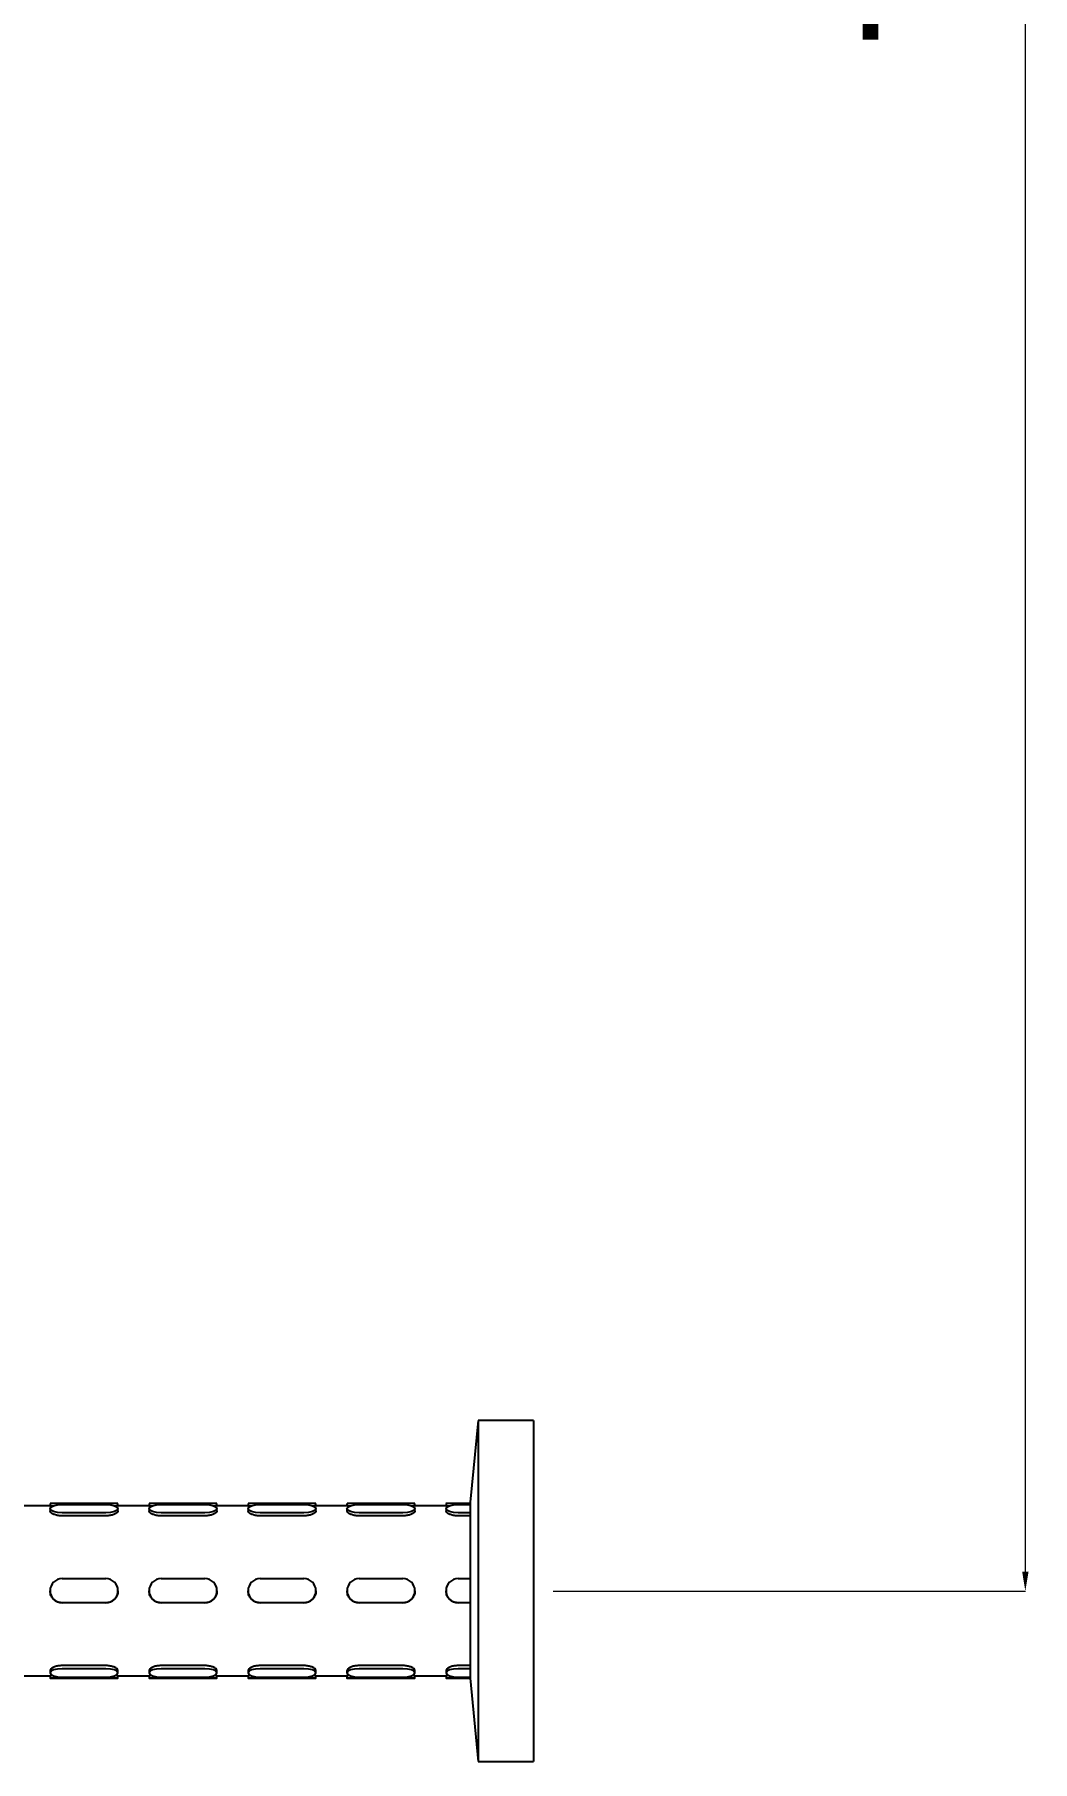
# Model space of a CAD drawing. Extents: x 0 to 3125, y 0 to 2290.
# Drawn here: x 1168.5 to 1373.6, y 1364 to 1718.6 of the extents above; entities that cross this region are included whole.
import ezdxf

# ---------------------------------------------------------------- set-up
doc = ezdxf.new("R2010")
doc.units = 0
doc.header["$LTSCALE"] = 10
doc.header["$MEASUREMENT"] = 0
doc.header["$PDMODE"] = 3
doc.header["$PDSIZE"] = -10
doc.layers.get('0').update_dxf_attribs({"linetype": 'CONTINUOUS'})
doc.layers.get('DEFPOINTS').update_dxf_attribs({"linetype": 'CONTINUOUS'})
doc.styles.add('Daelim Dimension', font='')
doc.styles.get('Daelim Dimension').set_extended_font_data('나눔고딕')
doc.dimstyles.new('DEFAULT', dxfattribs={"dimscale": 2, "dimtxt": 2, "dimasz": 2, "dimexe": 0, "dimexo": 2, "dimgap": 1, "dimtad": 1, "dimdec": 0, "dimzin": 9, "dimdsep": 46, "dimtxsty": 'Daelim Dimension', "dimcen": 0.5, "dimclrd": 5, "dimclre": 5, "dimclrt": 256, "dimadec": 1, "dimazin": 0, "dimtfac": 1, "dimtdec": 0, "dimtix": 1, "dimtmove": 0, "dimatfit": 3, "dimfxl": 1, "dimtolj": 1, "dimtzin": 1, "dimlwd": 9, "dimlwe": 9, "dimarcsym": 0})

# ---------------------------------------------------------------- blocks, each defined once
blk = doc.blocks.new('*D7')
at = {"color": 5, "lineweight": 9, "transparency": 16777216}
for p, q in [((1272.49, 2098.96), (1372.11, 2098.96)), ((1372.11, 1402.96), (1372.11, 2094.96)), ((1275.06, 1398.96), (1372.11, 1398.96))]:
    blk.add_line(p, q, dxfattribs=at)
at = {"color": 5, "transparency": 16777216}
for points in [[(1371.45, 2094.96), (1372.78, 2094.96), (1372.11, 2098.96)], [(1371.45, 1402.96), (1372.78, 1402.96), (1372.11, 1398.96)]]:
    blk.add_solid(points, dxfattribs=at)
at = {"layer": 'DEFPOINTS', "color": 0, "transparency": 16777216}
for p in [(1268.49, 2098.96), (1372.11, 2098.96), (1271.06, 1398.96)]:
    blk.add_point(p, dxfattribs=at)
at = {"color": 7, "transparency": 16777216, "insert": (1353.89, 1748.96), "char_height": 30, "attachment_point": 5, "rotation": 90, "style": 'Daelim Dimension'}
blk.add_mtext('\\A1;700', dxfattribs=at)

msp = doc.modelspace()

# ---------------------------------------------------------------- linework, layer by layer
at = {"color": 7, "linetype": 'Continuous', "lineweight": 25}
for p, q in [((1259.68, 1433.96), (1258.06, 1417.21)), ((1271.06, 1433.96), (1259.68, 1433.96)), ((1259.68, 1433.96), (1259.68, 1363.96)), ((1271.06, 1433.96), (1271.06, 1363.96)), ((1171.75, 1416.46), (1165.3, 1416.46)), ((1171.71, 1416.96), (1171.71, 1416.46)), ((1171.71, 1415.88), (1171.71, 1415.41)), ((1183.18, 1416.96), (1174.21, 1416.96)), ((1174.21, 1416.73), (1183.18, 1416.73)), ((1183.18, 1415.03), (1174.21, 1415.03)), ((1192.09, 1416.46), (1185.64, 1416.46)), ((1185.67, 1416.46), (1185.67, 1416.96)), ((1185.67, 1415.41), (1185.67, 1415.88)), ((1192.05, 1416.96), (1192.05, 1416.46)), ((1192.05, 1415.88), (1192.05, 1415.41)), ((1203.52, 1416.96), (1194.55, 1416.96)), ((1194.55, 1416.73), (1203.52, 1416.73)), ((1203.52, 1415.03), (1194.55, 1415.03)), ((1212.43, 1416.46), (1205.98, 1416.46)), ((1206.01, 1416.46), (1206.01, 1416.96)), ((1206.01, 1415.41), (1206.01, 1415.88)), ((1212.39, 1416.96), (1212.39, 1416.46)), ((1212.39, 1415.88), (1212.39, 1415.41)), ((1223.86, 1416.96), (1214.89, 1416.96)), ((1214.89, 1416.73), (1223.86, 1416.73)), ((1223.86, 1415.03), (1214.89, 1415.03)), ((1232.77, 1416.46), (1226.32, 1416.46)), ((1226.35, 1416.46), (1226.35, 1416.96)), ((1226.35, 1415.41), (1226.35, 1415.88)), ((1232.73, 1416.96), (1232.73, 1416.46)), ((1232.73, 1415.88), (1232.73, 1415.41)), ((1244.2, 1416.96), (1235.23, 1416.96)), ((1235.23, 1416.73), (1244.2, 1416.73)), ((1244.2, 1415.03), (1235.23, 1415.03)), ((1253.11, 1416.46), (1246.66, 1416.46)), ((1246.69, 1416.46), (1246.69, 1416.96)), ((1246.69, 1415.41), (1246.69, 1415.88)), ((1253.08, 1416.96), (1253.08, 1416.46)), ((1253.08, 1415.88), (1253.08, 1415.41)), ((1258.06, 1416.96), (1255.57, 1416.96)), ((1255.57, 1416.73), (1258.06, 1416.73)), ((1258.06, 1415.03), (1255.57, 1415.03)), ((1258.06, 1417.21), (1258.06, 1403.41)), ((1183.18, 1414.39), (1174.21, 1414.39)), ((1203.52, 1414.39), (1194.55, 1414.39)), ((1223.86, 1414.39), (1214.89, 1414.39)), ((1244.2, 1414.39), (1235.23, 1414.39)), ((1258.06, 1414.39), (1255.57, 1414.39)), ((1174.21, 1401.52), (1183.18, 1401.52)), ((1194.55, 1401.52), (1203.52, 1401.52)), ((1214.89, 1401.52), (1223.86, 1401.52)), ((1235.23, 1401.52), (1244.2, 1401.52)), ((1255.57, 1401.52), (1258.06, 1401.52)), ((1258.06, 1403.41), (1258.06, 1380.82)), ((1171.71, 1399.02), (1171.71, 1399.02)), ((1185.67, 1399.02), (1185.67, 1399.02)), ((1192.05, 1399.02), (1192.05, 1399.02)), ((1206.01, 1399.02), (1206.01, 1399.02)), ((1212.39, 1399.02), (1212.39, 1399.02)), ((1226.35, 1399.02), (1226.35, 1399.02)), ((1232.73, 1399.02), (1232.73, 1399.02)), ((1246.69, 1399.02), (1246.69, 1399.02)), ((1253.08, 1399.02), (1253.08, 1399.02)), ((1183.18, 1396.53), (1174.21, 1396.53)), ((1183.18, 1396.53), (1174.21, 1396.53)), ((1203.52, 1396.53), (1194.55, 1396.53)), ((1203.52, 1396.53), (1194.55, 1396.53)), ((1223.86, 1396.53), (1214.89, 1396.53)), ((1223.86, 1396.53), (1214.89, 1396.53)), ((1244.2, 1396.53), (1235.23, 1396.53)), ((1244.2, 1396.53), (1235.23, 1396.53)), ((1258.06, 1396.53), (1255.57, 1396.53)), ((1258.06, 1396.53), (1255.57, 1396.53)), ((1183.18, 1383.64), (1174.21, 1383.64)), ((1203.52, 1383.64), (1194.55, 1383.64)), ((1223.86, 1383.64), (1214.89, 1383.64)), ((1244.2, 1383.64), (1235.23, 1383.64)), ((1258.06, 1383.64), (1255.57, 1383.64)), ((1165.3, 1381.56), (1171.75, 1381.56)), ((1171.71, 1382.62), (1171.71, 1382.15)), ((1171.71, 1381.57), (1171.71, 1381.07)), ((1183.18, 1383.01), (1174.21, 1383.01)), ((1174.21, 1381.3), (1183.18, 1381.3)), ((1183.18, 1381.07), (1174.21, 1381.07)), ((1174.21, 1381.06), (1183.18, 1381.06)), ((1185.64, 1381.56), (1192.09, 1381.56)), ((1185.67, 1382.15), (1185.67, 1382.62)), ((1185.67, 1381.07), (1185.67, 1381.57)), ((1192.05, 1382.62), (1192.05, 1382.15)), ((1192.05, 1381.57), (1192.05, 1381.07)), ((1203.52, 1383.01), (1194.55, 1383.01)), ((1194.55, 1381.3), (1203.52, 1381.3)), ((1203.52, 1381.07), (1194.55, 1381.07)), ((1194.55, 1381.06), (1203.52, 1381.06)), ((1205.98, 1381.56), (1212.43, 1381.56)), ((1206.01, 1382.15), (1206.01, 1382.62)), ((1206.01, 1381.07), (1206.01, 1381.57)), ((1212.39, 1382.62), (1212.39, 1382.15)), ((1212.39, 1381.57), (1212.39, 1381.07)), ((1223.86, 1383.01), (1214.89, 1383.01)), ((1214.89, 1381.3), (1223.86, 1381.3)), ((1223.86, 1381.07), (1214.89, 1381.07)), ((1214.89, 1381.06), (1223.86, 1381.06)), ((1226.32, 1381.56), (1232.77, 1381.56)), ((1226.35, 1382.15), (1226.35, 1382.62)), ((1226.35, 1381.07), (1226.35, 1381.57)), ((1232.73, 1382.62), (1232.73, 1382.15)), ((1232.73, 1381.57), (1232.73, 1381.07)), ((1244.2, 1383.01), (1235.23, 1383.01)), ((1235.23, 1381.3), (1244.2, 1381.3)), ((1244.2, 1381.07), (1235.23, 1381.07)), ((1235.23, 1381.06), (1244.2, 1381.06)), ((1246.66, 1381.56), (1253.11, 1381.56)), ((1246.69, 1382.15), (1246.69, 1382.62)), ((1246.69, 1381.07), (1246.69, 1381.57)), ((1253.08, 1382.62), (1253.08, 1382.15)), ((1253.08, 1381.57), (1253.08, 1381.07)), ((1258.06, 1383.01), (1255.57, 1383.01)), ((1255.57, 1381.3), (1258.06, 1381.3)), ((1258.06, 1381.07), (1255.57, 1381.07)), ((1255.57, 1381.06), (1258.06, 1381.06)), ((1258.03, 1381.06), (1259.68, 1363.96)), ((1259.68, 1363.96), (1271.06, 1363.96))]:
    msp.add_line(p, q, dxfattribs=at)
at = {"color": 7, "linetype": 'Continuous', "lineweight": 25, "flags": 128}
for points in [[(1174.21, 1415.03), (1173.25, 1415.09), (1172.44, 1415.28), (1171.9, 1415.55), (1171.71, 1415.88), (1171.9, 1416.21), (1172.44, 1416.48), (1173.25, 1416.67), (1174.21, 1416.73)], [(1183.18, 1416.73), (1184.13, 1416.67), (1184.94, 1416.48), (1185.48, 1416.21), (1185.67, 1415.88), (1185.48, 1415.55), (1184.94, 1415.28), (1184.13, 1415.09), (1183.18, 1415.03)], [(1194.55, 1415.03), (1193.59, 1415.09), (1192.78, 1415.28), (1192.24, 1415.55), (1192.05, 1415.88), (1192.24, 1416.21), (1192.78, 1416.48), (1193.59, 1416.67), (1194.55, 1416.73)], [(1203.52, 1416.73), (1204.47, 1416.67), (1205.28, 1416.48), (1205.82, 1416.21), (1206.01, 1415.88), (1205.82, 1415.55), (1205.28, 1415.28), (1204.47, 1415.09), (1203.52, 1415.03)], [(1214.89, 1415.03), (1213.93, 1415.09), (1213.12, 1415.28), (1212.58, 1415.55), (1212.39, 1415.88), (1212.58, 1416.21), (1213.12, 1416.48), (1213.93, 1416.67), (1214.89, 1416.73)], [(1223.86, 1416.73), (1224.81, 1416.67), (1225.62, 1416.48), (1226.16, 1416.21), (1226.35, 1415.88), (1226.16, 1415.55), (1225.62, 1415.28), (1224.81, 1415.09), (1223.86, 1415.03)], [(1235.23, 1415.03), (1234.27, 1415.09), (1233.47, 1415.28), (1232.92, 1415.55), (1232.73, 1415.88), (1232.92, 1416.21), (1233.47, 1416.48), (1234.27, 1416.67), (1235.23, 1416.73)], [(1244.2, 1416.73), (1245.16, 1416.67), (1245.96, 1416.48), (1246.5, 1416.21), (1246.69, 1415.88), (1246.5, 1415.55), (1245.96, 1415.28), (1245.16, 1415.09), (1244.2, 1415.03)], [(1255.57, 1415.03), (1254.61, 1415.09), (1253.81, 1415.28), (1253.26, 1415.55), (1253.08, 1415.88), (1253.26, 1416.21), (1253.81, 1416.48), (1254.61, 1416.67), (1255.57, 1416.73)], [(1174.21, 1383.01), (1173.25, 1382.94), (1172.44, 1382.75), (1171.9, 1382.48), (1171.71, 1382.15), (1171.9, 1381.82), (1172.44, 1381.55), (1173.25, 1381.36), (1174.21, 1381.3)], [(1174.21, 1381.07), (1173.25, 1381.07), (1172.44, 1381.07), (1171.9, 1381.07), (1171.71, 1381.07), (1171.9, 1381.06), (1172.44, 1381.06), (1173.25, 1381.06), (1174.21, 1381.06)], [(1183.18, 1381.3), (1184.13, 1381.36), (1184.94, 1381.55), (1185.48, 1381.82), (1185.67, 1382.15), (1185.48, 1382.48), (1184.94, 1382.75), (1184.13, 1382.94), (1183.18, 1383.01)], [(1183.18, 1381.06), (1184.13, 1381.06), (1184.94, 1381.06), (1185.48, 1381.06), (1185.67, 1381.07), (1185.48, 1381.07), (1184.94, 1381.07), (1184.13, 1381.07), (1183.18, 1381.07)], [(1194.55, 1383.01), (1193.59, 1382.94), (1192.78, 1382.75), (1192.24, 1382.48), (1192.05, 1382.15), (1192.24, 1381.82), (1192.78, 1381.55), (1193.59, 1381.36), (1194.55, 1381.3)], [(1194.55, 1381.07), (1193.59, 1381.07), (1192.78, 1381.07), (1192.24, 1381.07), (1192.05, 1381.07), (1192.24, 1381.06), (1192.78, 1381.06), (1193.59, 1381.06), (1194.55, 1381.06)], [(1203.52, 1381.3), (1204.47, 1381.36), (1205.28, 1381.55), (1205.82, 1381.82), (1206.01, 1382.15), (1205.82, 1382.48), (1205.28, 1382.75), (1204.47, 1382.94), (1203.52, 1383.01)], [(1203.52, 1381.06), (1204.47, 1381.06), (1205.28, 1381.06), (1205.82, 1381.06), (1206.01, 1381.07), (1205.82, 1381.07), (1205.28, 1381.07), (1204.47, 1381.07), (1203.52, 1381.07)], [(1214.89, 1383.01), (1213.93, 1382.94), (1213.12, 1382.75), (1212.58, 1382.48), (1212.39, 1382.15), (1212.58, 1381.82), (1213.12, 1381.55), (1213.93, 1381.36), (1214.89, 1381.3)], [(1214.89, 1381.07), (1213.93, 1381.07), (1213.12, 1381.07), (1212.58, 1381.07), (1212.39, 1381.07), (1212.58, 1381.06), (1213.12, 1381.06), (1213.93, 1381.06), (1214.89, 1381.06)], [(1223.86, 1381.3), (1224.81, 1381.36), (1225.62, 1381.55), (1226.16, 1381.82), (1226.35, 1382.15), (1226.16, 1382.48), (1225.62, 1382.75), (1224.81, 1382.94), (1223.86, 1383.01)], [(1223.86, 1381.06), (1224.81, 1381.06), (1225.62, 1381.06), (1226.16, 1381.06), (1226.35, 1381.07), (1226.16, 1381.07), (1225.62, 1381.07), (1224.81, 1381.07), (1223.86, 1381.07)], [(1235.23, 1383.01), (1234.27, 1382.94), (1233.47, 1382.75), (1232.92, 1382.48), (1232.73, 1382.15), (1232.92, 1381.82), (1233.47, 1381.55), (1234.27, 1381.36), (1235.23, 1381.3)], [(1235.23, 1381.07), (1234.27, 1381.07), (1233.47, 1381.07), (1232.92, 1381.07), (1232.73, 1381.07), (1232.92, 1381.06), (1233.47, 1381.06), (1234.27, 1381.06), (1235.23, 1381.06)], [(1244.2, 1381.3), (1245.16, 1381.36), (1245.96, 1381.55), (1246.5, 1381.82), (1246.69, 1382.15), (1246.5, 1382.48), (1245.96, 1382.75), (1245.16, 1382.94), (1244.2, 1383.01)], [(1244.2, 1381.06), (1245.16, 1381.06), (1245.96, 1381.06), (1246.5, 1381.06), (1246.69, 1381.07), (1246.5, 1381.07), (1245.96, 1381.07), (1245.16, 1381.07), (1244.2, 1381.07)], [(1255.57, 1383.01), (1254.61, 1382.94), (1253.81, 1382.75), (1253.26, 1382.48), (1253.08, 1382.15), (1253.26, 1381.82), (1253.81, 1381.55), (1254.61, 1381.36), (1255.57, 1381.3)], [(1255.57, 1381.07), (1254.61, 1381.07), (1253.81, 1381.07), (1253.26, 1381.07), (1253.08, 1381.07), (1253.26, 1381.06), (1253.81, 1381.06), (1254.61, 1381.06), (1255.57, 1381.06)]]:
    msp.add_lwpolyline(points, dxfattribs=at)
at = {"color": 7, "linetype": 'Continuous', "lineweight": 25}
for centre, radius, start, end in [((1173.58, 380.71), 1036.25, 89.96558, 90.10338), ((1183.8, 380.71), 1036.25, 89.89662, 90.03442), ((1193.92, 380.71), 1036.25, 89.96558, 90.10338), ((1204.14, 380.71), 1036.25, 89.89662, 90.03442), ((1214.26, 380.71), 1036.25, 89.96558, 90.10338), ((1224.48, 380.71), 1036.25, 89.89662, 90.03442), ((1234.6, 380.71), 1036.25, 89.96558, 90.10338), ((1244.82, 380.71), 1036.25, 89.89662, 90.03442), ((1254.94, 380.71), 1036.25, 89.96558, 90.10338), ((1174.21, 1399.02), 2.49, 90, 270), ((1183.18, 1399.02), 2.49, 270, 90), ((1194.55, 1399.02), 2.49, 90, 270), ((1203.52, 1399.02), 2.49, 270, 90), ((1214.89, 1399.02), 2.49, 90, 270), ((1223.86, 1399.02), 2.49, 270, 90), ((1235.23, 1399.02), 2.49, 90, 270), ((1244.2, 1399.02), 2.49, 270, 90), ((1255.57, 1399.02), 2.49, 90, 270)]:
    msp.add_arc(centre, radius, start, end, dxfattribs=at)
for points, knots in [([(1172.28, 1416.39), (1172.22, 1416.4), (1171.96, 1416.42), (1171.75, 1416.46), (1171.75, 1416.46), (1171.75, 1416.46)], [0, 0, 0, 0, 0.159665, 0.668529, 1, 1, 1, 1]), ([(1174.21, 1414.39), (1173.93, 1414.41), (1173.37, 1414.43), (1172.63, 1414.63), (1172.07, 1414.9), (1171.75, 1415.18), (1171.75, 1415.34), (1171.75, 1415.41)], [0, 0, 0, 0, 0.213248, 0.426444, 0.641012, 0.856495, 1, 1, 1, 1]), ([(1185.64, 1415.41), (1185.65, 1415.38), (1185.69, 1415.26), (1185.46, 1415.01), (1184.99, 1414.72), (1184.29, 1414.49), (1183.65, 1414.4), (1183.28, 1414.39), (1183.18, 1414.39)], [0, 0, 0, 0, 0.070496, 0.28295, 0.496154, 0.711255, 0.926476, 1, 1, 1, 1]), ([(1185.64, 1416.46), (1185.65, 1416.46), (1185.68, 1416.46), (1185.51, 1416.44), (1185.23, 1416.41), (1185.12, 1416.39)], [0, 0, 0, 0, 0.162892, 0.669946, 1, 1, 1, 1]), ([(1192.62, 1416.39), (1192.56, 1416.4), (1192.3, 1416.42), (1192.09, 1416.46), (1192.09, 1416.46), (1192.09, 1416.46)], [0, 0, 0, 0, 0.159665, 0.668529, 1, 1, 1, 1]), ([(1194.55, 1414.39), (1194.27, 1414.41), (1193.71, 1414.43), (1192.97, 1414.63), (1192.41, 1414.9), (1192.09, 1415.18), (1192.09, 1415.34), (1192.09, 1415.41)], [0, 0, 0, 0, 0.213248, 0.426444, 0.641012, 0.856495, 1, 1, 1, 1]), ([(1205.98, 1415.41), (1205.99, 1415.38), (1206.03, 1415.26), (1205.8, 1415.01), (1205.33, 1414.72), (1204.63, 1414.49), (1203.99, 1414.4), (1203.62, 1414.39), (1203.52, 1414.39)], [0, 0, 0, 0, 0.070496, 0.28295, 0.496154, 0.711255, 0.926476, 1, 1, 1, 1]), ([(1205.98, 1416.46), (1205.99, 1416.46), (1206.02, 1416.46), (1205.85, 1416.44), (1205.57, 1416.41), (1205.46, 1416.39)], [0, 0, 0, 0, 0.162892, 0.669946, 1, 1, 1, 1]), ([(1212.96, 1416.39), (1212.9, 1416.4), (1212.64, 1416.42), (1212.43, 1416.46), (1212.43, 1416.46), (1212.43, 1416.46)], [0, 0, 0, 0, 0.159665, 0.668529, 1, 1, 1, 1]), ([(1214.89, 1414.39), (1214.61, 1414.41), (1214.05, 1414.43), (1213.31, 1414.63), (1212.75, 1414.9), (1212.43, 1415.18), (1212.43, 1415.34), (1212.43, 1415.41)], [0, 0, 0, 0, 0.213248, 0.426444, 0.641012, 0.856495, 1, 1, 1, 1]), ([(1226.32, 1415.41), (1226.33, 1415.38), (1226.37, 1415.26), (1226.14, 1415.01), (1225.67, 1414.72), (1224.97, 1414.49), (1224.33, 1414.4), (1223.96, 1414.39), (1223.86, 1414.39)], [0, 0, 0, 0, 0.070496, 0.28295, 0.496154, 0.711255, 0.926476, 1, 1, 1, 1]), ([(1226.32, 1416.46), (1226.33, 1416.46), (1226.36, 1416.46), (1226.19, 1416.44), (1225.91, 1416.41), (1225.8, 1416.39)], [0, 0, 0, 0, 0.162892, 0.669946, 1, 1, 1, 1]), ([(1233.3, 1416.39), (1233.24, 1416.4), (1232.98, 1416.42), (1232.77, 1416.46), (1232.77, 1416.46), (1232.77, 1416.46)], [0, 0, 0, 0, 0.159665, 0.668529, 1, 1, 1, 1]), ([(1235.23, 1414.39), (1234.95, 1414.41), (1234.39, 1414.43), (1233.65, 1414.63), (1233.09, 1414.9), (1232.77, 1415.18), (1232.77, 1415.34), (1232.77, 1415.41)], [0, 0, 0, 0, 0.213248, 0.426444, 0.641012, 0.856495, 1, 1, 1, 1]), ([(1246.66, 1415.41), (1246.67, 1415.38), (1246.71, 1415.26), (1246.48, 1415.01), (1246.01, 1414.72), (1245.31, 1414.49), (1244.67, 1414.4), (1244.3, 1414.39), (1244.2, 1414.39)], [0, 0, 0, 0, 0.070496, 0.28295, 0.496154, 0.711255, 0.926476, 1, 1, 1, 1]), ([(1246.66, 1416.46), (1246.67, 1416.46), (1246.7, 1416.46), (1246.53, 1416.44), (1246.25, 1416.41), (1246.14, 1416.39)], [0, 0, 0, 0, 0.162892, 0.669946, 1, 1, 1, 1]), ([(1253.64, 1416.39), (1253.58, 1416.4), (1253.32, 1416.42), (1253.11, 1416.46), (1253.11, 1416.46), (1253.11, 1416.46)], [0, 0, 0, 0, 0.159665, 0.668529, 1, 1, 1, 1]), ([(1255.57, 1414.39), (1255.29, 1414.41), (1254.73, 1414.43), (1253.99, 1414.63), (1253.43, 1414.9), (1253.11, 1415.18), (1253.11, 1415.34), (1253.11, 1415.41)], [0, 0, 0, 0, 0.213248, 0.426444, 0.641012, 0.856495, 1, 1, 1, 1]), ([(1174.21, 1396.53), (1173.93, 1396.56), (1173.37, 1396.61), (1172.63, 1397.04), (1172.07, 1397.66), (1171.75, 1398.37), (1171.75, 1398.84), (1171.75, 1399.02)], [0, 0, 0, 0, 0.213248, 0.426444, 0.641012, 0.856495, 1, 1, 1, 1]), ([(1185.64, 1399.02), (1185.65, 1398.93), (1185.69, 1398.56), (1185.46, 1397.93), (1184.99, 1397.23), (1184.29, 1396.74), (1183.65, 1396.55), (1183.28, 1396.53), (1183.18, 1396.53)], [0, 0, 0, 0, 0.070496, 0.28295, 0.496154, 0.711255, 0.926476, 1, 1, 1, 1]), ([(1194.55, 1396.53), (1194.27, 1396.56), (1193.71, 1396.61), (1192.97, 1397.04), (1192.41, 1397.66), (1192.09, 1398.37), (1192.09, 1398.84), (1192.09, 1399.02)], [0, 0, 0, 0, 0.213248, 0.426444, 0.641012, 0.856495, 1, 1, 1, 1]), ([(1205.98, 1399.02), (1205.99, 1398.93), (1206.03, 1398.56), (1205.8, 1397.93), (1205.33, 1397.23), (1204.63, 1396.74), (1203.99, 1396.55), (1203.62, 1396.53), (1203.52, 1396.53)], [0, 0, 0, 0, 0.070496, 0.28295, 0.496154, 0.711255, 0.926476, 1, 1, 1, 1]), ([(1214.89, 1396.53), (1214.61, 1396.56), (1214.05, 1396.61), (1213.31, 1397.04), (1212.75, 1397.66), (1212.43, 1398.37), (1212.43, 1398.84), (1212.43, 1399.02)], [0, 0, 0, 0, 0.213248, 0.426444, 0.641012, 0.856495, 1, 1, 1, 1]), ([(1226.32, 1399.02), (1226.33, 1398.93), (1226.37, 1398.56), (1226.14, 1397.93), (1225.67, 1397.23), (1224.97, 1396.74), (1224.33, 1396.55), (1223.96, 1396.53), (1223.86, 1396.53)], [0, 0, 0, 0, 0.070496, 0.28295, 0.496154, 0.711255, 0.926476, 1, 1, 1, 1]), ([(1235.23, 1396.53), (1234.95, 1396.56), (1234.39, 1396.61), (1233.65, 1397.04), (1233.09, 1397.66), (1232.77, 1398.37), (1232.77, 1398.84), (1232.77, 1399.02)], [0, 0, 0, 0, 0.213248, 0.426444, 0.641012, 0.856495, 1, 1, 1, 1]), ([(1246.66, 1399.02), (1246.67, 1398.93), (1246.71, 1398.56), (1246.48, 1397.93), (1246.01, 1397.23), (1245.31, 1396.74), (1244.67, 1396.55), (1244.3, 1396.53), (1244.2, 1396.53)], [0, 0, 0, 0, 0.070496, 0.28295, 0.496154, 0.711255, 0.926476, 1, 1, 1, 1]), ([(1255.57, 1396.53), (1255.29, 1396.56), (1254.73, 1396.61), (1253.99, 1397.04), (1253.43, 1397.66), (1253.11, 1398.37), (1253.11, 1398.84), (1253.11, 1399.02)], [0, 0, 0, 0, 0.213248, 0.426444, 0.641012, 0.856495, 1, 1, 1, 1]), ([(1174.21, 1383.64), (1173.93, 1383.63), (1173.37, 1383.6), (1172.63, 1383.4), (1172.07, 1383.13), (1171.75, 1382.85), (1171.75, 1382.69), (1171.75, 1382.62)], [0, 0, 0, 0, 0.213248, 0.426444, 0.641012, 0.856495, 1, 1, 1, 1]), ([(1185.64, 1382.62), (1185.65, 1382.65), (1185.69, 1382.78), (1185.46, 1383.02), (1184.99, 1383.31), (1184.29, 1383.54), (1183.65, 1383.63), (1183.28, 1383.64), (1183.18, 1383.64)], [0, 0, 0, 0, 0.070496, 0.28295, 0.496154, 0.711255, 0.926476, 1, 1, 1, 1]), ([(1194.55, 1383.64), (1194.27, 1383.63), (1193.71, 1383.6), (1192.97, 1383.4), (1192.41, 1383.13), (1192.09, 1382.85), (1192.09, 1382.69), (1192.09, 1382.62)], [0, 0, 0, 0, 0.213248, 0.426444, 0.641012, 0.856495, 1, 1, 1, 1]), ([(1205.98, 1382.62), (1205.99, 1382.65), (1206.03, 1382.78), (1205.8, 1383.02), (1205.33, 1383.31), (1204.63, 1383.54), (1203.99, 1383.63), (1203.62, 1383.64), (1203.52, 1383.64)], [0, 0, 0, 0, 0.070496, 0.28295, 0.496154, 0.711255, 0.926476, 1, 1, 1, 1]), ([(1214.89, 1383.64), (1214.61, 1383.63), (1214.05, 1383.6), (1213.31, 1383.4), (1212.75, 1383.13), (1212.43, 1382.85), (1212.43, 1382.69), (1212.43, 1382.62)], [0, 0, 0, 0, 0.213248, 0.426444, 0.641012, 0.856495, 1, 1, 1, 1]), ([(1226.32, 1382.62), (1226.33, 1382.65), (1226.37, 1382.78), (1226.14, 1383.02), (1225.67, 1383.31), (1224.97, 1383.54), (1224.33, 1383.63), (1223.96, 1383.64), (1223.86, 1383.64)], [0, 0, 0, 0, 0.070496, 0.28295, 0.496154, 0.711255, 0.926476, 1, 1, 1, 1]), ([(1235.23, 1383.64), (1234.95, 1383.63), (1234.39, 1383.6), (1233.65, 1383.4), (1233.09, 1383.13), (1232.77, 1382.85), (1232.77, 1382.69), (1232.77, 1382.62)], [0, 0, 0, 0, 0.213248, 0.426444, 0.641012, 0.856495, 1, 1, 1, 1]), ([(1246.66, 1382.62), (1246.67, 1382.65), (1246.71, 1382.78), (1246.48, 1383.02), (1246.01, 1383.31), (1245.31, 1383.54), (1244.67, 1383.63), (1244.3, 1383.64), (1244.2, 1383.64)], [0, 0, 0, 0, 0.070496, 0.28295, 0.496154, 0.711255, 0.926476, 1, 1, 1, 1]), ([(1255.57, 1383.64), (1255.29, 1383.63), (1254.73, 1383.6), (1253.99, 1383.4), (1253.43, 1383.13), (1253.11, 1382.85), (1253.11, 1382.69), (1253.11, 1382.62)], [0, 0, 0, 0, 0.213248, 0.426444, 0.641012, 0.856495, 1, 1, 1, 1]), ([(1172.28, 1381.63), (1172.22, 1381.63), (1171.96, 1381.6), (1171.75, 1381.57), (1171.75, 1381.57), (1171.75, 1381.57)], [0, 0, 0, 0, 0.162702, 0.662167, 1, 1, 1, 1]), ([(1185.64, 1381.57), (1185.65, 1381.57), (1185.68, 1381.56), (1185.51, 1381.59), (1185.23, 1381.62), (1185.12, 1381.63)], [0, 0, 0, 0, 0.17244, 0.669952, 1, 1, 1, 1]), ([(1192.62, 1381.63), (1192.56, 1381.63), (1192.3, 1381.6), (1192.09, 1381.57), (1192.09, 1381.57), (1192.09, 1381.57)], [0, 0, 0, 0, 0.162702, 0.662167, 1, 1, 1, 1]), ([(1205.98, 1381.57), (1205.99, 1381.57), (1206.02, 1381.56), (1205.85, 1381.59), (1205.57, 1381.62), (1205.46, 1381.63)], [0, 0, 0, 0, 0.17244, 0.669952, 1, 1, 1, 1]), ([(1212.96, 1381.63), (1212.9, 1381.63), (1212.64, 1381.6), (1212.43, 1381.57), (1212.43, 1381.57), (1212.43, 1381.57)], [0, 0, 0, 0, 0.1627021, 0.6621673, 1, 1, 1, 1]), ([(1226.32, 1381.57), (1226.33, 1381.57), (1226.37, 1381.56), (1226.19, 1381.59), (1225.91, 1381.62), (1225.8, 1381.63)], [0, 0, 0, 0, 0.17244, 0.669952, 1, 1, 1, 1]), ([(1233.3, 1381.63), (1233.24, 1381.63), (1232.98, 1381.6), (1232.77, 1381.57), (1232.77, 1381.57), (1232.77, 1381.57)], [0, 0, 0, 0, 0.1627021, 0.6621673, 1, 1, 1, 1]), ([(1246.66, 1381.57), (1246.67, 1381.57), (1246.71, 1381.56), (1246.53, 1381.59), (1246.25, 1381.62), (1246.14, 1381.63)], [0, 0, 0, 0, 0.17244, 0.669952, 1, 1, 1, 1]), ([(1253.64, 1381.63), (1253.58, 1381.63), (1253.32, 1381.6), (1253.11, 1381.57), (1253.11, 1381.57), (1253.11, 1381.57)], [0, 0, 0, 0, 0.162702, 0.662167, 1, 1, 1, 1])]:
    msp.add_open_spline(points, degree=3, knots=knots, dxfattribs=at)

# ---------------------------------------------------------------- dimensions: what is measured, and where the dimension line sits
dim = msp.add_linear_dim(base=(1372.11, 2098.96), p1=(1271.06, 1398.96), p2=(1268.49, 2098.96), angle=90, dimstyle='DEFAULT', override={"dimtxt": 15, "dimclrd": 5, "dimclre": 5, "dimclrt": 7})
dim.commit()
dim.dimension.update_dxf_attribs({"geometry": '*D7', "text_midpoint": (1353.89, 1748.96)})

doc.saveas('drawing.dxf')
